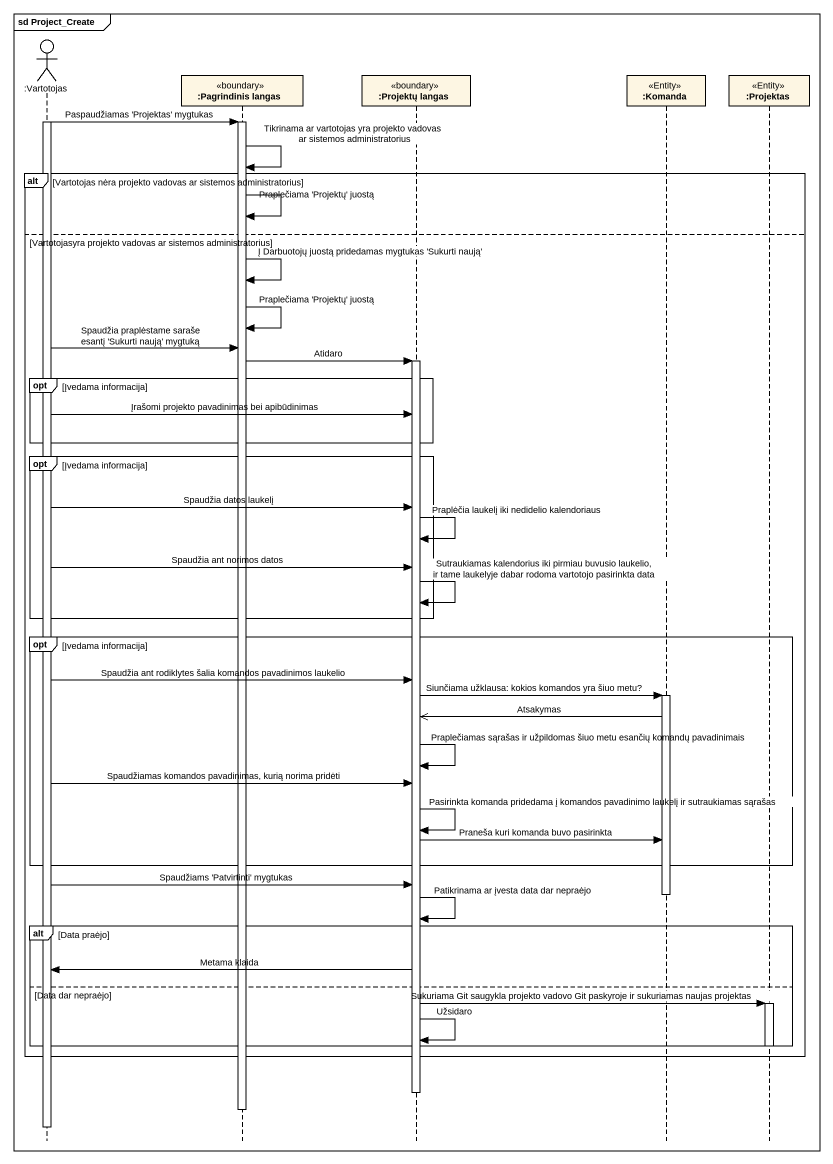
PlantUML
@startuml
mainframe sd Project_Create
hide footbox
actor ":Vartotojas" as Vartotojas
participant ":Pagrindinis langas" as Pagrindinis_langas <<boundary>>
participant ":Projektų langas" as Projektų_langas <<boundary>>
participant ":Komanda" as Komanda <<Entity>>
participant ":Projektas" as Projektas <<Entity>>

activate Vartotojas
Vartotojas -> Pagrindinis_langas : Paspaudžiamas 'Projektas' mygtukas
activate Pagrindinis_langas
Pagrindinis_langas -> Pagrindinis_langas : Tikrinama ar vartotojas yra projekto vadovas ar sistemos administratorius
alt Vartotojas nėra projekto vadovas ar sistemos administratorius
  Pagrindinis_langas -> Pagrindinis_langas : Praplečiama 'Projektų' juostą
else Vartotojasyra projekto vadovas ar sistemos administratorius
  Pagrindinis_langas -> Pagrindinis_langas : Į Darbuotojų juostą pridedamas mygtukas 'Sukurti naują'
  Pagrindinis_langas -> Pagrindinis_langas : Praplečiama 'Projektų' juostą
  Vartotojas -> Pagrindinis_langas : Spaudžia praplėstame saraše esantį 'Sukurti naują' mygtuką
  Pagrindinis_langas -> Projektų_langas : Atidaro
  activate Projektų_langas
  opt Įvedama informacija
    Vartotojas -> Projektų_langas : Įrašomi projekto pavadinimas bei apibūdinimas
  end
  opt Įvedama informacija
    Vartotojas -> Projektų_langas : Spaudžia datos laukelį
    Projektų_langas -> Projektų_langas : Praplėčia laukelį iki nedidelio kalendoriaus
    Vartotojas -> Projektų_langas : Spaudžia ant norimos datos
    Projektų_langas -> Projektų_langas : Sutraukiamas kalendorius iki pirmiau buvusio laukelio, ir tame laukelyje dabar rodoma vartotojo pasirinkta data
  end
  opt Įvedama informacija
    Vartotojas -> Projektų_langas : Spaudžia ant rodiklytes šalia komandos pavadinimos laukelio
    Projektų_langas -> Komanda : Siunčiama užklausa: kokios komandos yra šiuo metu?
    activate Komanda
    Komanda ->> Projektų_langas : Atsakymas
    Projektų_langas -> Projektų_langas : Praplečiamas sąrašas ir užpildomas šiuo metu esančių komandų pavadinimais
    Vartotojas -> Projektų_langas : Spaudžiamas komandos pavadinimas, kurią norima pridėti
    Projektų_langas -> Projektų_langas : Pasirinkta komanda pridedama į komandos pavadinimo laukelį ir sutraukiamas sąrašas
    Projektų_langas -> Komanda : Praneša kuri komanda buvo pasirinkta
  end
  Vartotojas -> Projektų_langas : Spaudžiams 'Patvirtinti' mygtukas
  deactivate Komanda
  Projektų_langas -> Projektų_langas : Patikrinama ar įvesta data dar nepraėjo
  alt Data praėjo
    Projektų_langas -> Vartotojas : Metama klaida
  else Data dar nepraėjo
    Projektų_langas -> Projektas : Sukuriama Git saugykla projekto vadovo Git paskyroje ir sukuriamas naujas projektas
    activate Projektas
    Projektų_langas -> Projektų_langas : Užsidaro
  end
  deactivate Projektas
end
deactivate Projektų_langas
deactivate Pagrindinis_langas
deactivate Vartotojas
@enduml
